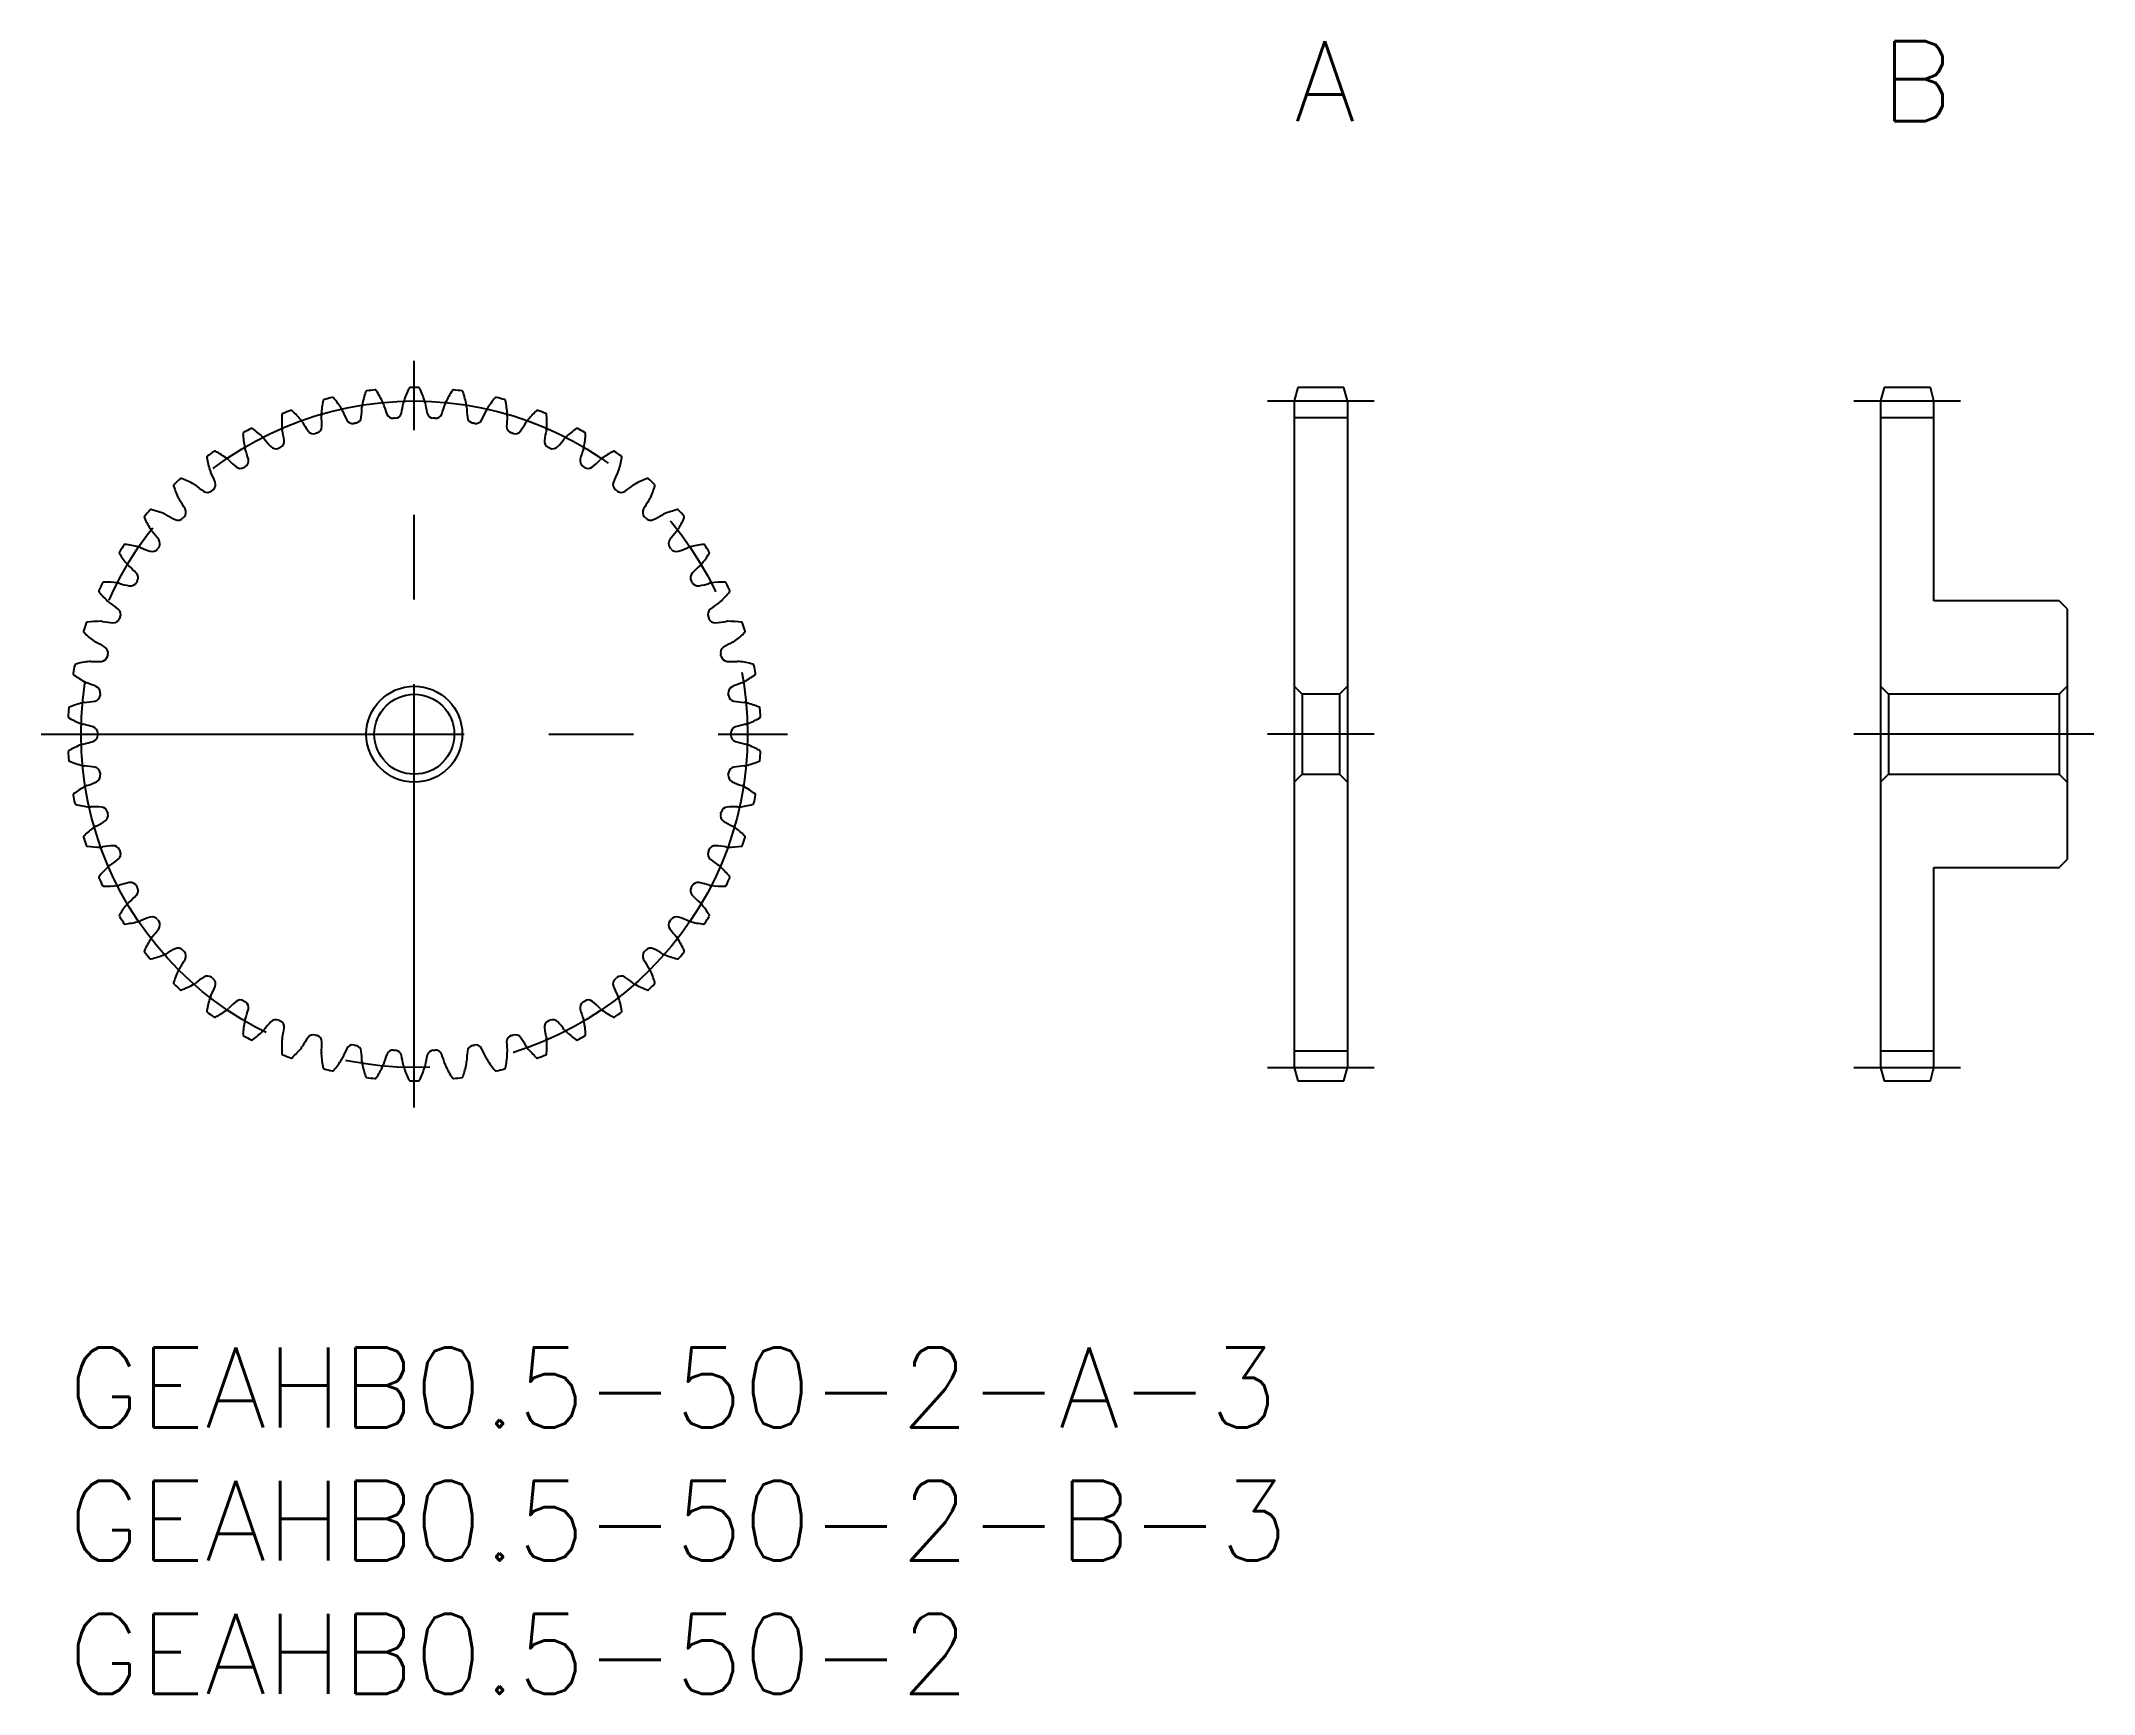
# Model space of a CAD drawing. Extents: x -1 to 76, y -13 to 49.
import ezdxf

# ---------------------------------------------------------------- set-up
doc = ezdxf.new("R2010")
doc.units = 0
doc.header["$LTSCALE"] = 0.5
doc.linetypes.add('CENTER', pattern=[50.8, 31.75, -6.35, 6.35, -6.35])
for name, color, linetype in [('MSM_CENTER', 1, 'CENTER'), ('MSM_CONTINUOUS', 7, 'CONTINUOUS'), ('MSM_PART_NUMBER', 7, 'CONTINUOUS')]:
    doc.layers.add(name, color=color, linetype=linetype)
doc.styles.get("Standard").update_dxf_attribs({"font": 'txt.shx', "height": 2, "bigfont": 'bigfont.shx'})

# ---------------------------------------------------------------- blocks, each defined once
blk = doc.blocks.new('*U2')
at = {"layer": 'MSM_PART_NUMBER'}
blk.add_text('GEAHB0.5-50-2-A-3', height=3, dxfattribs=at).set_placement((0, -3))
blk = doc.blocks.new('*U3')
at = {"layer": 'MSM_PART_NUMBER'}
blk.add_text('GEAHB0.5-50-2-B-3', height=3, dxfattribs=at).set_placement((0, -8))
blk = doc.blocks.new('*U5')
at = {"layer": 'MSM_PART_NUMBER'}
blk.add_text('GEAHB0.5-50-2', height=3, dxfattribs=at).set_placement((0, -13))
blk = doc.blocks.new('*U6')
at = {"layer": 'MSM_PART_NUMBER'}
blk.add_text('B', height=3, dxfattribs=at).set_placement((68, 46))
blk = doc.blocks.new('*U7')
at = {"layer": 'MSM_PART_NUMBER'}
blk.add_text('A', height=3, dxfattribs=at).set_placement((46, 46))

msp = doc.modelspace()

# ---------------------------------------------------------------- linework, layer by layer
at = {"layer": 'MSM_CENTER'}
for p, q in [((13, 9), (13, 37)), ((45, 35.5), (49, 35.5)), ((67, 35.5), (71, 35.5)), ((-1, 23), (27, 23)), ((49, 23), (45, 23)), ((76, 23), (67, 23)), ((45, 10.5), (49, 10.5)), ((67, 10.5), (71, 10.5))]:
    msp.add_line(p, q, dxfattribs=at)
msp.add_circle((13, 23), 12.5, dxfattribs=at)
at = {"layer": 'MSM_CONTINUOUS'}
for p, q in [((46.134, 36), (46, 35.5)), ((46, 35.5), (46, 10.5)), ((47.866, 36), (46.134, 36)), ((48, 35.5), (47.866, 36)), ((48, 35.5), (48, 10.5)), ((68.134, 36), (68, 35.5)), ((68, 35.5), (68, 10.5)), ((69.866, 36), (68.134, 36)), ((70, 35.5), (69.866, 36)), ((70, 28), (70, 35.5)), ((46, 34.875), (48, 34.875)), ((68, 34.875), (70, 34.875)), ((74.7, 28), (70, 28)), ((75, 27.7), (74.7, 28)), ((75, 27.7), (75, 18.3)), ((46.3, 24.5), (46, 24.8)), ((48, 24.8), (47.7, 24.5)), ((68.3, 24.5), (68, 24.8)), ((75, 24.8), (74.7, 24.5)), ((46.3, 24.5), (46.3, 21.5)), ((47.7, 24.5), (46.3, 24.5)), ((47.7, 24.5), (47.7, 21.5)), ((68.3, 24.5), (68.3, 21.5)), ((74.7, 24.5), (68.3, 24.5)), ((74.7, 24.5), (74.7, 21.5)), ((46, 21.2), (46.3, 21.5)), ((46.3, 21.5), (47.7, 21.5)), ((47.7, 21.5), (48, 21.2)), ((68, 21.2), (68.3, 21.5)), ((68.3, 21.5), (74.7, 21.5)), ((74.7, 21.5), (75, 21.2)), ((70, 10.5), (70, 18)), ((70, 18), (74.7, 18)), ((74.7, 18), (75, 18.3)), ((46, 11.125), (48, 11.125)), ((68, 11.125), (70, 11.125)), ((46, 10.5), (46.134, 10)), ((47.866, 10), (48, 10.5)), ((68, 10.5), (68.134, 10)), ((69.866, 10), (70, 10.5)), ((46.134, 10), (47.866, 10)), ((68.134, 10), (69.866, 10))]:
    msp.add_line(p, q, dxfattribs=at)
for radius in [1.8, 1.5]:
    msp.add_circle((13, 23), radius, dxfattribs=at)
for centre, radius, start, end in [((13.67, 34.728), 4.167, 169.14131, 176.2), ((9.627, 35.503), 0.05, 105.09675, 169.14131), ((13, 23), 13, 103.70318, 105.09682), ((9.932, 35.581), 0.05, 39.65872, 103.70318), ((6.763, 32.954), 4.167, 32.6, 39.65869), ((15.135, 34.551), 4.167, 161.94131, 169), ((11.221, 35.827), 0.05, 97.89675, 161.94131), ((13, 23), 13, 96.50318, 97.89682), ((11.533, 35.867), 0.05, 32.45872, 96.50318), ((8.06, 33.657), 4.167, 25.4, 32.45869), ((11.45, 35.267), 0.413, 15.42138, 25.40029), ((8.784, 35.974), 3.846, 345.98991, 351.77888), ((13, 35.365), 0.413, 161.79972, 171.77862), ((16.566, 34.192), 4.167, 154.74131, 161.8), ((12.843, 35.949), 0.05, 90.69683, 154.74131), ((13, 23), 13, 89.30318, 90.69682), ((13.157, 35.949), 0.05, 25.25867, 89.30318), ((9.434, 34.192), 4.167, 18.2, 25.25869), ((13, 35.365), 0.413, 8.22138, 18.20027), ((17.216, 35.974), 3.846, 188.22112, 194.01009), ((14.55, 35.267), 0.413, 154.59972, 164.57862), ((17.94, 33.657), 4.167, 147.54131, 154.6), ((14.467, 35.867), 0.05, 83.49683, 147.54131), ((13, 23), 13, 82.10318, 83.49682), ((14.779, 35.827), 0.05, 18.05867, 82.10318), ((10.865, 34.551), 4.167, 11, 18.05869), ((19.237, 32.954), 4.167, 140.34131, 147.4), ((16.068, 35.581), 0.05, 76.29683, 140.34131), ((13, 23), 13, 74.90318, 76.29682), ((16.373, 35.503), 0.05, 10.85867, 74.90318), ((12.33, 34.728), 4.167, 3.8, 10.85869), ((12.195, 34.719), 4.167, 176.34132, 183.4), ((8.087, 34.982), 0.05, 112.29676, 176.34141), ((13, 23), 13, 110.90318, 112.29682), ((8.38, 35.098), 0.05, 46.85872, 110.90318), ((5.565, 32.094), 4.167, 39.8, 46.85869), ((8.448, 34.496), 0.413, 29.82138, 39.80029), ((12.144, 36.615), 3.846, 209.82112, 215.61009), ((9.925, 34.976), 0.413, 176.19971, 186.17862), ((5.69, 34.518), 3.846, 0.38991, 6.17888), ((9.925, 34.976), 0.413, 22.62138, 32.60029), ((13.857, 36.615), 3.846, 202.62112, 208.41009), ((10.694, 34.904), 0.25, 208.41006, 280.96485), ((13, 23), 11.875, 100.63515, 100.96485), ((10.762, 34.917), 0.25, 280.63515, 353.18991), ((7.191, 35.343), 3.846, 353.18991, 358.97888), ((11.45, 35.267), 0.413, 168.99971, 178.97862), ((15.556, 36.4), 3.846, 195.42112, 201.21009), ((12.204, 35.099), 0.25, 201.21006, 273.76485), ((13, 23), 11.875, 93.43515, 93.76485), ((12.273, 35.103), 0.25, 273.43515, 345.98991), ((13.727, 35.103), 0.25, 194.01008, 266.56484), ((13, 23), 11.875, 86.23515, 86.56485), ((13.796, 35.099), 0.25, 266.23515, 338.78992), ((10.444, 36.4), 3.846, 338.78991, 344.57888), ((14.55, 35.267), 0.413, 1.02138, 11.00027), ((18.809, 35.343), 3.846, 181.02112, 186.81009), ((15.238, 34.917), 0.25, 186.81008, 259.36484), ((13, 23), 11.875, 79.03515, 79.36485), ((15.306, 34.904), 0.25, 259.03515, 331.58992), ((12.143, 36.615), 3.846, 331.58991, 337.37888), ((16.075, 34.976), 0.413, 147.39972, 157.37862), ((20.31, 34.518), 3.846, 173.82112, 179.61009), ((16.075, 34.976), 0.413, 353.82138, 3.80027), ((13.856, 36.615), 3.846, 324.38991, 330.17888), ((17.552, 34.496), 0.413, 140.19972, 150.17862), ((20.435, 32.094), 4.167, 133.14131, 140.2), ((17.62, 35.098), 0.05, 69.09684, 133.14131), ((13, 23), 13, 67.70318, 69.09682), ((17.913, 34.982), 0.05, 3.65867, 67.70318), ((13.805, 34.719), 4.167, 356.6, 3.65869), ((6.624, 34.271), 0.05, 119.49675, 183.54131), ((10.733, 34.526), 4.167, 183.54131, 190.6), ((13, 23), 13, 118.10318, 119.49682), ((6.9, 34.423), 0.05, 54.05872, 118.10318), ((4.483, 31.09), 4.167, 47, 54.05869), ((7.043, 33.835), 0.413, 37.02138, 47.00029), ((10.444, 36.4), 3.846, 217.02112, 222.81009), ((7.869, 33.986), 0.25, 295.03515, 7.58991), ((8.448, 34.496), 0.413, 183.39971, 193.37862), ((4.304, 33.511), 3.846, 7.58991, 13.37888), ((9.22, 34.521), 0.25, 215.61006, 288.16485), ((13, 23), 11.875, 107.83515, 108.16485), ((9.286, 34.542), 0.25, 287.83515, 0.38991), ((16.714, 34.542), 0.25, 179.61007, 252.16484), ((13, 23), 11.875, 71.83515, 72.16485), ((16.78, 34.521), 0.25, 251.83515, 324.38991), ((18.131, 33.986), 0.25, 172.41007, 244.96487), ((21.696, 33.511), 3.846, 166.62112, 172.41009), ((17.552, 34.496), 0.413, 346.62138, 356.60027), ((15.556, 36.4), 3.846, 317.18991, 322.97888), ((18.957, 33.835), 0.413, 132.99972, 142.97862), ((21.517, 31.09), 4.167, 125.94131, 133), ((19.1, 34.423), 0.05, 61.89683, 125.94131), ((13, 23), 13, 60.50318, 61.89682), ((15.267, 34.526), 4.167, 349.4, 356.45869), ((19.376, 34.271), 0.05, 356.45867, 60.50318), ((5.261, 33.383), 0.05, 126.69676, 190.74141), ((9.306, 34.151), 4.167, 190.74132, 197.8), ((13, 23), 13, 125.30318, 126.69682), ((5.516, 33.569), 0.05, 61.25872, 125.30318), ((3.537, 29.959), 4.167, 54.2, 61.25869), ((5.732, 33.003), 0.413, 44.22138, 54.20029), ((8.785, 35.974), 3.846, 224.22112, 230.01009), ((7.043, 33.835), 0.413, 190.59971, 200.57862), ((3.056, 32.338), 3.846, 14.78991, 20.57888), ((6.533, 33.256), 0.25, 302.23515, 14.78991), ((7.806, 33.956), 0.25, 222.81006, 295.36485), ((13, 23), 11.875, 115.03515, 115.36485), ((13, 23), 11.875, 64.63515, 64.96485), ((18.194, 33.956), 0.25, 244.63515, 317.18991), ((19.467, 33.256), 0.25, 165.21008, 237.76487), ((22.944, 32.338), 3.846, 159.42112, 165.21009), ((18.957, 33.835), 0.413, 339.42138, 349.40027), ((17.215, 35.974), 3.846, 309.98991, 315.77888), ((20.268, 33.003), 0.413, 125.79972, 135.77862), ((22.463, 29.959), 4.167, 118.74131, 125.8), ((20.484, 33.569), 0.05, 54.69684, 118.74131), ((13, 23), 13, 53.30318, 54.69682), ((16.694, 34.151), 4.167, 342.2, 349.25869), ((20.739, 33.383), 0.05, 349.25867, 53.30318), ((4.021, 32.332), 0.05, 133.89676, 197.94131), ((13, 23), 13, 132.50318, 133.89682), ((4.251, 32.547), 0.05, 68.45872, 132.50318), ((2.739, 28.718), 4.167, 61.4, 68.45869), ((4.536, 32.014), 0.413, 51.42138, 61.40029), ((5.732, 33.003), 0.413, 197.79971, 207.77862), ((1.964, 31.018), 3.846, 21.98991, 27.77888), ((5.298, 32.365), 0.25, 309.43515, 21.98991), ((6.474, 33.219), 0.25, 230.01006, 302.56485), ((13, 23), 11.875, 122.23515, 122.56485), ((13, 23), 11.875, 57.43515, 57.76485), ((19.526, 33.219), 0.25, 237.43515, 309.98992), ((20.702, 32.365), 0.25, 158.01007, 230.56486), ((24.036, 31.018), 3.846, 152.22112, 158.01009), ((20.268, 33.003), 0.413, 332.22138, 342.20027), ((21.464, 32.014), 0.413, 118.59972, 128.57862), ((23.261, 28.718), 4.167, 111.54131, 118.6), ((21.749, 32.547), 0.05, 47.49684, 111.54131), ((13, 23), 13, 46.10318, 47.49682), ((21.979, 32.332), 0.05, 342.05867, 46.10318), ((7.937, 33.6), 4.167, 197.94131, 205), ((4.536, 32.014), 0.413, 204.99971, 214.97862), ((1.046, 29.572), 3.846, 29.18991, 34.97888), ((7.192, 35.343), 3.846, 231.42112, 237.21009), ((5.244, 32.32), 0.25, 237.21006, 309.76485), ((13, 23), 11.875, 129.43515, 129.76485), ((13, 23), 11.875, 50.23515, 50.56485), ((20.756, 32.32), 0.25, 230.23515, 302.78991), ((18.808, 35.343), 3.846, 302.78991, 308.57888), ((24.954, 29.572), 3.846, 145.02112, 150.81009), ((21.464, 32.014), 0.413, 325.02138, 335.00027), ((18.063, 33.6), 4.167, 335, 342.05869), ((2.922, 31.133), 0.05, 141.09676, 205.14141), ((6.649, 32.882), 4.167, 205.14132, 212.2), ((13, 23), 13, 139.70318, 141.09682), ((3.123, 31.375), 0.05, 75.65872, 139.70318), ((2.103, 27.387), 4.167, 68.6, 75.65869), ((3.473, 30.882), 0.413, 58.62138, 68.60029), ((5.691, 34.518), 3.846, 238.62112, 244.41009), ((4.137, 31.275), 0.25, 244.41006, 316.96485), ((13, 23), 11.875, 136.63515, 136.96485), ((4.185, 31.326), 0.25, 316.63515, 29.1899), ((21.815, 31.326), 0.25, 150.81007, 223.36486), ((13, 23), 11.875, 43.03515, 43.36485), ((21.863, 31.275), 0.25, 223.03515, 295.58992), ((20.309, 34.518), 3.846, 295.58991, 301.37888), ((22.527, 30.882), 0.413, 111.39972, 121.37862), ((23.897, 27.387), 4.167, 104.34131, 111.4), ((22.877, 31.375), 0.05, 40.29685, 104.34131), ((19.351, 32.882), 4.167, 327.8, 334.85869), ((13, 23), 13, 38.90318, 40.29682), ((23.078, 31.133), 0.05, 334.85867, 38.90318), ((13, 23), 13, 146.90318, 148.29682), ((2.151, 30.071), 0.05, 82.85872, 146.90318), ((1.639, 25.987), 4.167, 75.8, 82.85869), ((3.473, 30.882), 0.413, 212.19971, 222.17862), ((0.316, 28.022), 3.846, 36.38991, 42.17888), ((3.211, 30.155), 0.25, 323.83515, 36.38991), ((22.789, 30.155), 0.25, 143.61007, 216.16486), ((25.684, 28.022), 3.846, 137.82112, 143.61009), ((22.527, 30.882), 0.413, 317.82138, 327.80027), ((24.361, 25.987), 4.167, 97.14131, 104.2), ((23.849, 30.071), 0.05, 33.0968, 97.14131), ((13, 23), 13, 31.70318, 33.09682), ((1.982, 29.805), 0.05, 148.29676, 212.34141), ((5.46, 32.008), 4.167, 212.34132, 219.4), ((2.56, 29.625), 0.413, 219.39971, 229.37862), ((-0.213, 26.392), 3.846, 43.58991, 49.37888), ((2.56, 29.625), 0.413, 65.82138, 75.80029), ((4.305, 33.511), 3.846, 245.82112, 251.61009), ((3.17, 30.099), 0.25, 251.61006, 324.16485), ((13, 23), 11.875, 143.83515, 144.16485), ((13, 23), 11.875, 35.83515, 36.16485), ((22.83, 30.099), 0.25, 215.83515, 288.38992), ((21.695, 33.511), 3.846, 288.38991, 294.17888), ((23.44, 29.625), 0.413, 104.19972, 114.17862), ((26.213, 26.392), 3.846, 130.62112, 136.41009), ((23.44, 29.625), 0.413, 310.62138, 320.60027), ((20.54, 32.008), 4.167, 320.6, 327.65869), ((24.018, 29.805), 0.05, 327.65867, 31.70318), ((13, 23), 13, 154.10318, 155.49682), ((1.35, 28.656), 0.05, 90.05872, 154.10318), ((1.355, 24.539), 4.167, 83, 90.05869), ((1.812, 28.265), 0.413, 73.02138, 83.00029), ((3.056, 32.338), 3.846, 253.02112, 258.81009), ((2.358, 28.811), 0.25, 258.81006, 331.36485), ((2.392, 28.872), 0.25, 331.03515, 43.58991), ((13, 23), 11.875, 151.03515, 151.36485), ((23.608, 28.872), 0.25, 136.41007, 208.96486), ((13, 23), 11.875, 28.63515, 28.96485), ((23.642, 28.811), 0.25, 208.63515, 281.18991), ((22.944, 32.338), 3.846, 281.18991, 286.97888), ((24.188, 28.265), 0.413, 96.99972, 106.97862), ((24.645, 24.539), 4.167, 89.94131, 97), ((24.65, 28.656), 0.05, 25.89685, 89.94131), ((13, 23), 13, 24.50318, 25.89682), ((1.216, 28.371), 0.05, 155.49676, 219.54131), ((4.391, 30.992), 4.167, 219.54131, 226.6), ((1.812, 28.265), 0.413, 226.59971, 236.57862), ((-0.534, 24.71), 3.846, 50.78991, 56.57888), ((26.534, 24.71), 3.846, 123.42112, 129.21009), ((24.188, 28.265), 0.413, 303.42138, 313.40027), ((21.609, 30.992), 4.167, 313.4, 320.45869), ((24.784, 28.371), 0.05, 320.45867, 24.50318), ((13, 23), 13, 161.30318, 162.69682), ((0.733, 27.151), 0.05, 97.25872, 161.30318), ((1.254, 23.068), 4.167, 90.2, 97.25869), ((1.24, 26.821), 0.413, 80.22138, 90.20029), ((1.964, 31.018), 3.846, 260.22112, 266.01009), ((1.714, 27.431), 0.25, 266.01006, 338.56485), ((1.739, 27.496), 0.25, 338.23515, 50.78991), ((13, 23), 11.875, 158.23515, 158.56485), ((24.261, 27.496), 0.25, 129.21007, 201.76486), ((13, 23), 11.875, 21.43515, 21.76485), ((24.286, 27.431), 0.25, 201.43515, 273.98992), ((24.036, 31.018), 3.846, 273.98991, 279.77888), ((24.76, 26.821), 0.413, 89.79972, 99.77862), ((24.746, 23.068), 4.167, 82.74131, 89.8), ((25.267, 27.151), 0.05, 18.69685, 82.74131), ((13, 23), 13, 17.30318, 18.69682), ((0.636, 26.852), 0.05, 162.69676, 226.74131), ((3.457, 29.85), 4.167, 226.74131, 233.8), ((1.24, 26.821), 0.413, 233.79971, 243.77862), ((-0.642, 23), 3.846, 57.98991, 63.77888), ((1.265, 26.049), 0.25, 345.43515, 57.98991), ((24.735, 26.049), 0.25, 122.01007, 194.56486), ((26.642, 23), 3.846, 116.22112, 122.01009), ((24.76, 26.821), 0.413, 296.22138, 306.20029), ((22.543, 29.85), 4.167, 306.2, 313.25869), ((25.364, 26.852), 0.05, 313.25866, 17.30318), ((13, 23), 13, 168.50318, 169.89682), ((0.31, 25.581), 0.05, 104.45872, 168.50318), ((1.338, 21.595), 4.167, 97.4, 104.45869), ((0.854, 25.317), 0.413, 87.42138, 97.40029), ((1.046, 29.572), 3.846, 267.42112, 273.21009), ((1.247, 25.982), 0.25, 273.21006, 345.76485), ((13, 23), 11.875, 165.43515, 165.76485), ((13, 23), 11.875, 14.23515, 14.56485), ((24.753, 25.982), 0.25, 194.23511, 266.78992), ((24.954, 29.572), 3.846, 266.78991, 272.57888), ((25.146, 25.317), 0.413, 82.59972, 92.57862), ((24.662, 21.595), 4.167, 75.54131, 82.6), ((25.69, 25.581), 0.05, 11.49685, 75.54131), ((13, 23), 13, 10.10318, 11.49682), ((0.251, 25.272), 0.05, 169.89676, 233.94131), ((2.674, 28.6), 4.167, 233.94131, 241), ((0.854, 25.317), 0.413, 240.99971, 250.97862), ((-0.534, 21.29), 3.846, 65.18991, 70.97888), ((0.975, 24.554), 0.25, 352.63515, 65.18991), ((25.025, 24.554), 0.25, 114.81007, 187.36486), ((26.534, 21.29), 3.846, 109.02112, 114.81009), ((25.146, 25.317), 0.413, 289.02138, 299.00029), ((23.326, 28.6), 4.167, 299, 306.05869), ((25.749, 25.272), 0.05, 306.05866, 10.10318), ((13, 23), 13, 175.70318, 177.09682), ((0.086, 23.97), 0.05, 111.65872, 175.70318), ((1.606, 20.144), 4.167, 104.6, 111.65869), ((0.66, 23.776), 0.413, 94.62138, 104.60029), ((0.316, 28.022), 3.846, 274.62112, 280.41009), ((0.966, 24.485), 0.25, 280.41006, 352.96485), ((13, 23), 11.875, 172.63515, 172.96485), ((13, 23), 11.875, 7.03515, 7.36485), ((25.034, 24.485), 0.25, 187.03515, 259.58992), ((25.684, 28.022), 3.846, 259.58991, 265.37888), ((25.34, 23.776), 0.413, 75.39972, 85.37862), ((24.394, 20.144), 4.167, 68.34131, 75.4), ((25.914, 23.97), 0.05, 4.29686, 68.34131), ((13, 23), 13, 2.90318, 4.29682), ((0.067, 23.656), 0.05, 177.09676, 241.14131), ((2.054, 27.261), 4.167, 241.14131, 248.2), ((0.66, 23.776), 0.413, 248.19971, 258.17862), ((-0.213, 19.607), 3.846, 72.38991, 78.17888), ((0.875, 23.035), 0.25, 359.83515, 72.38991), ((25.125, 23.035), 0.25, 107.61007, 180.16486), ((26.213, 19.607), 3.846, 101.82112, 107.61009), ((25.34, 23.776), 0.413, 281.82138, 291.80029), ((23.946, 27.261), 4.167, 291.8, 298.85869), ((25.933, 23.656), 0.05, 298.85866, 2.90318), ((0.067, 22.344), 0.05, 118.85872, 182.90291), ((13, 23), 13, 182.90318, 184.29682), ((2.054, 18.739), 4.167, 111.8, 118.85869), ((0.66, 22.224), 0.413, 101.82138, 111.80029), ((-0.213, 26.393), 3.846, 281.82112, 287.61009), ((0.875, 22.965), 0.25, 287.61006, 0.16485), ((13, 23), 11.875, 179.83515, 180.16485), ((13, 23), 11.875, 359.83515, 0.16485), ((25.125, 22.965), 0.25, 179.83515, 252.38991), ((26.213, 26.393), 3.846, 252.38991, 258.17888), ((25.34, 22.224), 0.413, 68.19972, 78.17862), ((23.946, 18.739), 4.167, 61.14131, 68.2), ((25.933, 22.344), 0.05, 357.09686, 61.14131), ((13, 23), 13, 355.70318, 357.09682), ((0.086, 22.03), 0.05, 184.29677, 248.34131), ((1.606, 25.856), 4.167, 248.34131, 255.4), ((0.66, 22.224), 0.413, 255.39971, 265.37862), ((0.316, 17.978), 3.846, 79.58991, 85.37888), ((0.966, 21.515), 0.25, 7.03515, 79.58991), ((25.034, 21.515), 0.25, 100.41007, 172.96485), ((25.684, 17.978), 3.846, 94.62112, 100.41009), ((25.34, 22.224), 0.413, 274.62138, 284.60029), ((24.394, 25.856), 4.167, 284.6, 291.65869), ((25.914, 22.03), 0.05, 291.65865, 355.70318), ((2.674, 17.4), 4.167, 119, 126.05869), ((0.854, 20.683), 0.413, 109.02138, 119.00029), ((-0.534, 24.71), 3.846, 289.02112, 294.81009), ((0.975, 21.446), 0.25, 294.81006, 7.36485), ((13, 23), 11.875, 187.03515, 187.36485), ((25.025, 21.446), 0.25, 172.63515, 245.18991), ((13, 23), 11.875, 352.63515, 352.96485), ((26.534, 24.71), 3.846, 245.18991, 250.97888), ((25.146, 20.683), 0.413, 60.99972, 70.97862), ((23.326, 17.4), 4.167, 53.94131, 61), ((0.251, 20.728), 0.05, 126.05872, 190.10318), ((13, 23), 13, 190.10318, 191.49682), ((0.31, 20.419), 0.05, 191.49677, 255.54131), ((1.338, 24.405), 4.167, 255.54131, 262.6), ((0.854, 20.683), 0.413, 262.59971, 272.57862), ((1.046, 16.428), 3.846, 86.78991, 92.57888), ((1.247, 20.018), 0.25, 14.23515, 86.78991), ((13, 23), 11.875, 194.23515, 194.56485), ((13, 23), 11.875, 345.43515, 345.76485), ((24.753, 20.018), 0.25, 93.21007, 165.76485), ((24.954, 16.428), 3.846, 87.42112, 93.21009), ((25.146, 20.683), 0.413, 267.42138, 277.40029), ((24.662, 24.405), 4.167, 277.4, 284.45869), ((25.69, 20.419), 0.05, 284.45866, 348.50318), ((13, 23), 13, 348.50318, 349.89682), ((25.749, 20.728), 0.05, 349.89686, 53.94131), ((3.457, 16.15), 4.167, 126.2, 133.25869), ((1.24, 19.179), 0.413, 116.22138, 126.20029), ((-0.642, 23), 3.846, 296.22112, 302.01009), ((1.265, 19.951), 0.25, 302.01006, 14.56485), ((24.735, 19.951), 0.25, 165.43515, 237.98992), ((26.642, 23), 3.846, 237.98991, 243.77888), ((24.76, 19.179), 0.413, 53.79972, 63.77862), ((22.543, 16.15), 4.167, 46.74131, 53.8), ((0.636, 19.148), 0.05, 133.25872, 197.30318), ((13, 23), 13, 197.30318, 198.69682), ((0.733, 18.849), 0.05, 198.69677, 262.74131), ((1.254, 22.932), 4.167, 262.74131, 269.8), ((1.24, 19.179), 0.413, 269.79971, 279.77862), ((1.964, 14.982), 3.846, 93.98991, 99.77888), ((1.714, 18.569), 0.25, 21.43515, 93.98991), ((1.739, 18.504), 0.25, 309.21006, 21.76485), ((13, 23), 11.875, 201.43515, 201.76485), ((24.261, 18.504), 0.25, 158.23515, 230.78991), ((13, 23), 11.875, 338.23515, 338.56485), ((24.286, 18.569), 0.25, 86.01006, 158.56485), ((24.036, 14.982), 3.846, 80.22112, 86.01009), ((24.76, 19.179), 0.413, 260.22138, 270.20029), ((24.746, 22.932), 4.167, 270.2, 277.25869), ((25.267, 18.849), 0.05, 277.25865, 341.30318), ((13, 23), 13, 341.30318, 342.69682), ((25.364, 19.148), 0.05, 342.69686, 46.74131), ((4.391, 15.008), 4.167, 133.4, 140.45869), ((1.812, 17.735), 0.413, 123.42138, 133.40029), ((-0.534, 21.29), 3.846, 303.42112, 309.21009), ((26.534, 21.29), 3.846, 230.78991, 236.57888), ((24.188, 17.735), 0.413, 46.59972, 56.57862), ((21.609, 15.008), 4.167, 39.54131, 46.6), ((1.216, 17.629), 0.05, 140.45872, 204.50318), ((13, 23), 13, 204.50318, 205.89682), ((1.35, 17.344), 0.05, 205.89677, 269.94131), ((1.355, 21.461), 4.167, 269.94131, 277), ((1.812, 17.735), 0.413, 276.99971, 286.97862), ((3.056, 13.662), 3.846, 101.18991, 106.97888), ((-0.213, 19.608), 3.846, 310.62112, 316.41009), ((2.358, 17.189), 0.25, 28.63515, 101.18992), ((2.392, 17.128), 0.25, 316.41006, 28.96485), ((13, 23), 11.875, 208.63515, 208.96485), ((23.608, 17.128), 0.25, 151.03515, 223.58991), ((13, 23), 11.875, 331.03515, 331.36485), ((23.642, 17.189), 0.25, 78.81006, 151.36485), ((26.213, 19.608), 3.846, 223.58991, 229.37888), ((22.944, 13.662), 3.846, 73.02112, 78.81009), ((24.188, 17.735), 0.413, 253.02138, 263.00029), ((24.645, 21.461), 4.167, 263, 270.05869), ((24.65, 17.344), 0.05, 270.05865, 334.10318), ((13, 23), 13, 334.10318, 335.49682), ((24.784, 17.629), 0.05, 335.49686, 39.54131), ((1.982, 16.195), 0.05, 147.65872, 211.70318), ((5.46, 13.992), 4.167, 140.6, 147.65869), ((2.56, 16.375), 0.413, 130.62138, 140.60029), ((23.44, 16.375), 0.413, 39.39971, 49.37862), ((20.54, 13.992), 4.167, 32.34131, 39.4), ((24.018, 16.195), 0.05, 328.29686, 32.34131), ((13, 23), 13, 211.70318, 213.09682), ((2.151, 15.929), 0.05, 213.09677, 277.14131), ((1.639, 20.013), 4.167, 277.14131, 284.2), ((2.56, 16.375), 0.413, 284.19971, 294.17862), ((4.305, 12.489), 3.846, 108.38991, 114.17888), ((3.17, 15.901), 0.25, 35.83519, 108.38991), ((0.316, 17.978), 3.846, 317.82112, 323.61009), ((13, 23), 11.875, 215.83515, 216.16485), ((3.211, 15.845), 0.25, 323.61006, 36.16485), ((22.789, 15.845), 0.25, 143.83515, 216.38991), ((13, 23), 11.875, 323.83515, 324.16485), ((25.684, 17.978), 3.846, 216.38991, 222.17888), ((22.83, 15.901), 0.25, 71.61007, 144.16485), ((21.695, 12.489), 3.846, 65.82112, 71.61009), ((23.44, 16.375), 0.413, 245.82138, 255.80029), ((24.361, 20.013), 4.167, 255.8, 262.85869), ((23.849, 15.929), 0.05, 262.85865, 326.90318), ((13, 23), 13, 326.90318, 328.29682), ((2.922, 14.867), 0.05, 154.85872, 218.90318), ((6.649, 13.118), 4.167, 147.8, 154.85869), ((13, 23), 13, 218.90318, 220.29682), ((3.473, 15.118), 0.413, 137.82138, 147.80029), ((2.103, 18.613), 4.167, 284.34131, 291.4), ((3.473, 15.118), 0.413, 291.39971, 301.37862), ((5.691, 11.482), 3.846, 115.58991, 121.37888), ((4.137, 14.725), 0.25, 43.03519, 115.58991), ((13, 23), 11.875, 223.03515, 223.36485), ((4.185, 14.674), 0.25, 330.81006, 43.36485), ((21.815, 14.674), 0.25, 136.63515, 209.18991), ((13, 23), 11.875, 316.63515, 316.96485), ((21.863, 14.725), 0.25, 64.41007, 136.96485), ((20.309, 11.482), 3.846, 58.62112, 64.41009), ((22.527, 15.118), 0.413, 238.62138, 248.60029), ((23.897, 18.613), 4.167, 248.6, 255.65869), ((22.527, 15.118), 0.413, 32.19971, 42.17862), ((19.351, 13.118), 4.167, 25.14131, 32.2), ((13, 23), 13, 319.70318, 321.09682), ((23.078, 14.867), 0.05, 321.09686, 25.14131), ((3.123, 14.625), 0.05, 220.29677, 284.34131), ((7.937, 12.4), 4.167, 155, 162.05869), ((4.536, 13.986), 0.413, 145.02138, 155.00029), ((1.046, 16.428), 3.846, 325.02112, 330.81009), ((7.192, 10.657), 3.846, 122.78991, 128.57888), ((5.244, 13.68), 0.25, 50.23519, 122.78991), ((13, 23), 11.875, 230.23515, 230.56485), ((13, 23), 11.875, 309.43515, 309.76485), ((20.756, 13.68), 0.25, 57.21006, 129.76485), ((18.808, 10.657), 3.846, 51.42112, 57.21009), ((24.954, 16.428), 3.846, 209.18991, 214.97888), ((21.464, 13.986), 0.413, 24.99971, 34.97862), ((18.063, 12.4), 4.167, 17.94131, 25), ((22.877, 14.625), 0.05, 255.65872, 319.70318), ((4.021, 13.668), 0.05, 162.05872, 226.10318), ((13, 23), 13, 226.10318, 227.49682), ((4.251, 13.453), 0.05, 227.49677, 291.54131), ((2.739, 17.282), 4.167, 291.54131, 298.6), ((4.536, 13.986), 0.413, 298.59971, 308.57862), ((9.306, 11.849), 4.167, 162.2, 169.25869), ((5.732, 12.997), 0.413, 152.22138, 162.20029), ((1.964, 14.982), 3.846, 332.22112, 338.01009), ((5.298, 13.635), 0.25, 338.01006, 50.56485), ((20.702, 13.635), 0.25, 129.43515, 201.98991), ((24.036, 14.982), 3.846, 201.98991, 207.77888), ((20.268, 12.997), 0.413, 17.79971, 27.77862), ((16.694, 11.849), 4.167, 10.74131, 17.8), ((21.464, 13.986), 0.413, 231.42138, 241.40029), ((23.261, 17.282), 4.167, 241.4, 248.45869), ((21.749, 13.453), 0.05, 248.45872, 312.50318), ((13, 23), 13, 312.50318, 313.89682), ((21.979, 13.668), 0.05, 313.89678, 17.94131), ((5.261, 12.617), 0.05, 169.25872, 233.30318), ((13, 23), 13, 233.30318, 234.69682), ((5.516, 12.431), 0.05, 234.69677, 298.74131), ((3.537, 16.041), 4.167, 298.74131, 305.8), ((5.732, 12.997), 0.413, 305.79971, 315.77862), ((8.785, 10.026), 3.846, 129.98991, 135.77888), ((6.474, 12.781), 0.25, 57.43515, 129.98992), ((13, 23), 11.875, 237.43515, 237.76485), ((3.056, 13.662), 3.846, 339.42112, 345.21009), ((6.533, 12.744), 0.25, 345.21007, 57.76485), ((19.467, 12.744), 0.25, 122.23515, 194.78991), ((22.944, 13.662), 3.846, 194.78991, 200.57888), ((13, 23), 11.875, 302.23515, 302.56485), ((19.526, 12.781), 0.25, 50.01006, 122.56485), ((17.215, 10.026), 3.846, 44.22112, 50.01009), ((20.268, 12.997), 0.413, 224.22138, 234.20029), ((22.463, 16.041), 4.167, 234.2, 241.25869), ((20.484, 12.431), 0.05, 241.25872, 305.30318), ((13, 23), 13, 305.30318, 306.69682), ((20.739, 12.617), 0.05, 306.69678, 10.74131), ((10.733, 11.474), 4.167, 169.4, 176.45869), ((6.624, 11.729), 0.05, 176.45872, 240.50318), ((13, 23), 13, 240.50318, 241.89682), ((7.043, 12.165), 0.413, 159.42138, 169.40029), ((4.483, 14.91), 4.167, 305.94131, 313), ((7.043, 12.165), 0.413, 312.99971, 322.97862), ((10.444, 9.6), 3.846, 137.18991, 142.97888), ((7.806, 12.044), 0.25, 64.63515, 137.18991), ((13, 23), 11.875, 244.63515, 244.96485), ((7.869, 12.014), 0.25, 352.41006, 64.96485), ((8.448, 11.504), 0.413, 166.62138, 176.60029), ((4.304, 12.489), 3.846, 346.62112, 352.41009), ((12.144, 9.385), 3.846, 144.38991, 150.17888), ((9.22, 11.479), 0.25, 71.83515, 144.38991), ((13, 23), 11.875, 251.83515, 252.16485), ((9.286, 11.458), 0.25, 359.61007, 72.16485), ((16.714, 11.458), 0.25, 107.83515, 180.38991), ((13, 23), 11.875, 287.83515, 288.16485), ((16.78, 11.479), 0.25, 35.61007, 108.16485), ((13.856, 9.385), 3.846, 29.82112, 35.61009), ((18.131, 12.014), 0.25, 115.03515, 187.58991), ((21.696, 12.489), 3.846, 187.58991, 193.37888), ((17.552, 11.504), 0.413, 3.39971, 13.37862), ((13, 23), 11.875, 295.03515, 295.36485), ((18.194, 12.044), 0.25, 42.81007, 115.36485), ((15.556, 9.6), 3.846, 37.02112, 42.81009), ((18.957, 12.165), 0.413, 217.02138, 227.00029), ((21.517, 14.91), 4.167, 227, 234.05869), ((13, 23), 13, 298.10318, 299.49682), ((18.957, 12.165), 0.413, 10.59971, 20.57862), ((15.267, 11.474), 4.167, 3.54131, 10.6), ((19.376, 11.729), 0.05, 299.49678, 3.54131), ((6.9, 11.577), 0.05, 241.89677, 305.94131), ((12.195, 11.281), 4.167, 176.6, 183.65869), ((8.087, 11.018), 0.05, 183.65872, 247.70318), ((13, 23), 13, 247.70318, 249.09682), ((8.38, 10.902), 0.05, 249.09677, 313.14131), ((5.565, 13.906), 4.167, 313.14131, 320.2), ((8.448, 11.504), 0.413, 320.19971, 330.17862), ((9.925, 11.024), 0.413, 173.82138, 183.80029), ((13.67, 11.272), 4.167, 183.8, 190.85869), ((5.69, 11.482), 3.846, 353.82112, 359.61009), ((6.763, 13.046), 4.167, 320.34131, 327.4), ((9.925, 11.024), 0.413, 327.39971, 337.37862), ((13.857, 9.385), 3.846, 151.58991, 157.37888), ((10.694, 11.096), 0.25, 79.03515, 151.58991), ((13, 23), 11.875, 259.03515, 259.36485), ((10.762, 11.083), 0.25, 6.81007, 79.36485), ((7.191, 10.657), 3.846, 1.02112, 6.81009), ((15.556, 9.6), 3.846, 158.78991, 164.57888), ((12.204, 10.901), 0.25, 86.23515, 158.78991), ((13, 23), 11.875, 266.23515, 266.56485), ((12.273, 10.897), 0.25, 14.01007, 86.56485), ((8.784, 10.026), 3.846, 8.22112, 14.01009), ((17.216, 10.026), 3.846, 165.98991, 171.77888), ((13.727, 10.897), 0.25, 93.43515, 165.98991), ((13, 23), 11.875, 273.43515, 273.76485), ((13.796, 10.901), 0.25, 21.21007, 93.76485), ((10.444, 9.6), 3.846, 15.42112, 21.21009), ((18.809, 10.657), 3.846, 173.18991, 178.97888), ((15.238, 11.083), 0.25, 100.63515, 173.18991), ((13, 23), 11.875, 280.63515, 280.96485), ((15.306, 11.096), 0.25, 28.41007, 100.96485), ((12.143, 9.385), 3.846, 22.62112, 28.41009), ((16.075, 11.024), 0.413, 202.62138, 212.60029), ((19.237, 13.046), 4.167, 212.6, 219.65869), ((12.33, 11.272), 4.167, 349.14131, 356.2), ((20.31, 11.482), 3.846, 180.38991, 186.17888), ((16.075, 11.024), 0.413, 356.19971, 6.17862), ((17.552, 11.504), 0.413, 209.82138, 219.80029), ((20.435, 13.906), 4.167, 219.8, 226.85869), ((17.62, 10.902), 0.05, 226.85872, 290.90318), ((13, 23), 13, 290.90318, 292.29682), ((17.913, 11.018), 0.05, 292.29678, 356.34131), ((13.805, 11.281), 4.167, 356.34131, 3.4), ((19.1, 11.577), 0.05, 234.05872, 298.10318), ((9.627, 10.497), 0.05, 190.85872, 254.90318), ((13, 23), 13, 254.90318, 256.29682), ((9.932, 10.419), 0.05, 256.29677, 320.34131), ((11.45, 10.733), 0.413, 181.02138, 191.00029), ((15.135, 11.449), 4.167, 191, 198.05869), ((11.221, 10.173), 0.05, 198.05872, 262.10318), ((13, 23), 13, 262.10318, 263.49682), ((11.533, 10.133), 0.05, 263.49677, 327.54131), ((8.06, 12.343), 4.167, 327.54131, 334.6), ((11.45, 10.733), 0.413, 334.59971, 344.57862), ((13, 10.635), 0.413, 188.22138, 198.20029), ((16.566, 11.808), 4.167, 198.2, 205.25869), ((12.843, 10.051), 0.05, 205.25872, 269.30318), ((13.157, 10.051), 0.05, 270.69677, 334.74131), ((9.434, 11.808), 4.167, 334.74131, 341.8), ((13, 10.635), 0.413, 341.79971, 351.77862), ((14.55, 10.733), 0.413, 195.42138, 205.40029), ((17.94, 12.343), 4.167, 205.4, 212.45869), ((14.467, 10.133), 0.05, 212.45872, 276.50318), ((13, 23), 13, 276.50318, 277.89682), ((14.779, 10.173), 0.05, 277.89678, 341.94131), ((10.865, 11.449), 4.167, 341.94131, 349), ((14.55, 10.733), 0.413, 348.99971, 358.97862), ((16.068, 10.419), 0.05, 219.65872, 283.70318), ((13, 23), 13, 283.70318, 285.09682), ((16.373, 10.497), 0.05, 285.09678, 349.14131), ((13, 23), 13, 269.30318, 270.69682)]:
    msp.add_arc(centre, radius, start, end, dxfattribs=at)

# ---------------------------------------------------------------- block references
for name in ['*U7', '*U6', '*U2', '*U3', '*U5']:
    msp.add_blockref(name, (0, 0), dxfattribs=at)

doc.saveas('drawing.dxf')
